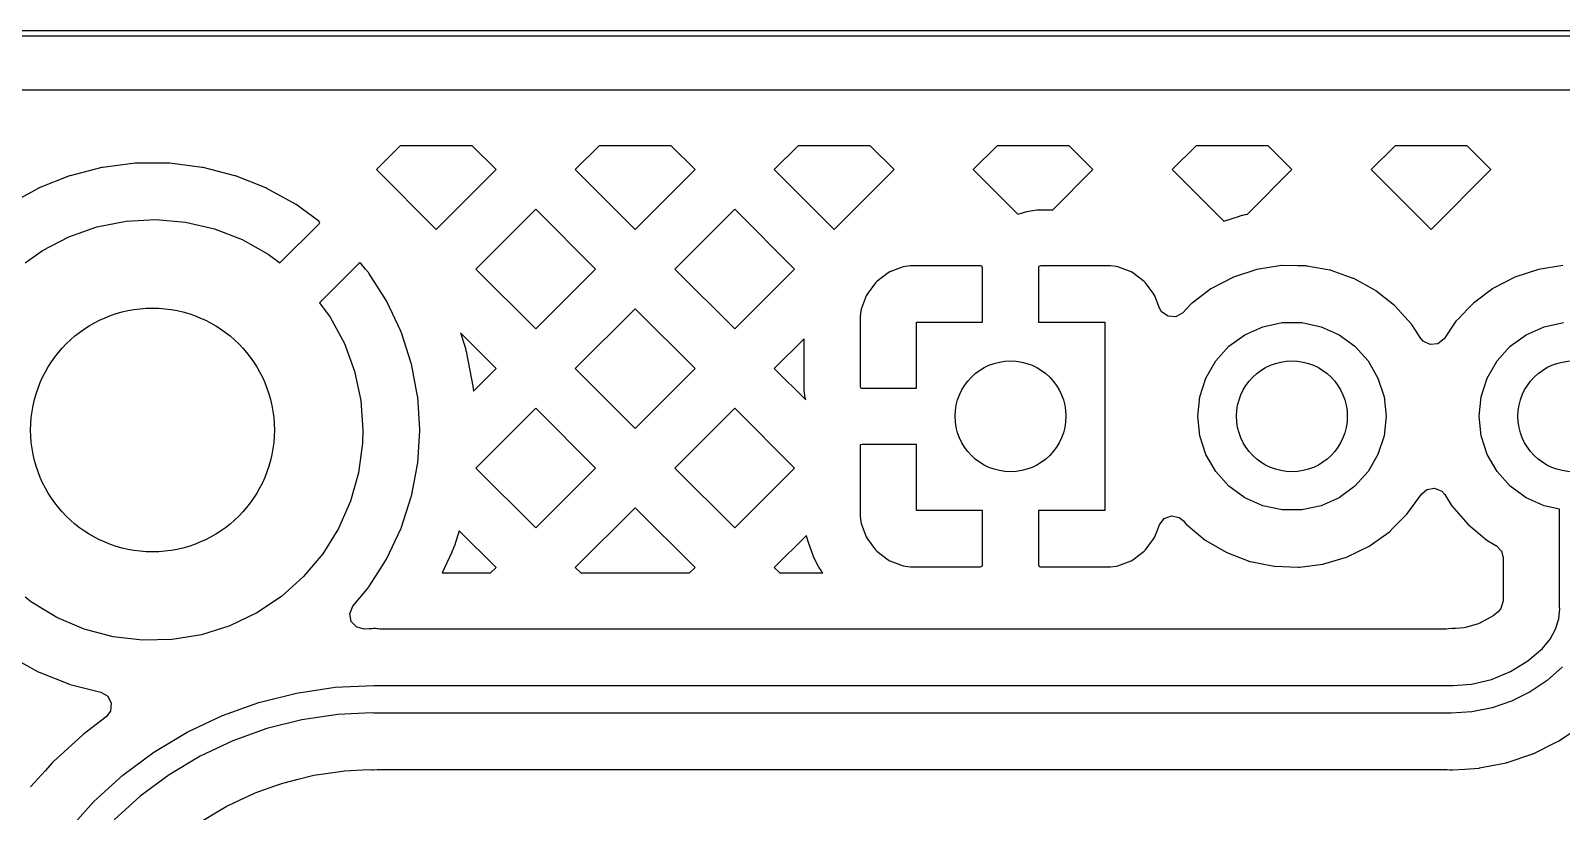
# Model space of a CAD drawing. Extents: x 54.1 to 108.3, y -71.1 to -40.8.
# Drawn here: x 66.55 to 80.37, y -47.89 to -40.84 of the extents above; entities that cross this region are included whole.
import ezdxf

# ---------------------------------------------------------------- set-up
doc = ezdxf.new("R2010")
doc.units = 0
doc.layers.add('BLACK', color=7, linetype='CONTINUOUS')

msp = doc.modelspace()

# ---------------------------------------------------------------- linework, layer by layer
at = {"layer": 'BLACK', "linetype": 'CONTINUOUS'}
for p, q in [((54.09, -40.845), (108.29, -40.845)), ((108.265, -40.895), (54.115, -40.895)), ((58.2509, -41.378), (107.656, -41.378)), ((69.8855, -41.884), (69.6705, -42.0991)), ((70.5359, -41.884), (69.8855, -41.884)), ((70.7509, -42.0991), (70.5359, -41.884)), ((71.6816, -41.884), (71.4665, -42.0991)), ((72.3319, -41.884), (71.6816, -41.884)), ((72.547, -42.0991), (72.3319, -41.884)), ((73.4776, -41.884), (73.2626, -42.0991)), ((74.128, -41.884), (73.4776, -41.884)), ((74.343, -42.0991), (74.128, -41.884)), ((75.2737, -41.884), (75.0586, -42.0991)), ((75.924, -41.884), (75.2737, -41.884)), ((76.1391, -42.0991), (75.924, -41.884)), ((77.0697, -41.884), (76.8547, -42.0991)), ((77.7201, -41.884), (77.0697, -41.884)), ((77.9351, -42.0991), (77.7201, -41.884)), ((78.8658, -41.884), (78.6507, -42.0991)), ((79.5161, -41.884), (78.8658, -41.884)), ((79.7312, -42.0991), (79.5161, -41.884)), ((67.1941, -42.081), (66.9082, -42.1543)), ((67.2018, -42.0795), (67.1941, -42.081)), ((67.4946, -42.0425), (67.2018, -42.0795)), ((67.5025, -42.042), (67.4946, -42.0425)), ((67.7975, -42.042), (67.5025, -42.042)), ((67.8054, -42.0425), (67.7975, -42.042)), ((68.0982, -42.0795), (67.8054, -42.0425)), ((68.1059, -42.081), (68.0982, -42.0795)), ((68.1764, -42.0991), (68.1059, -42.081)), ((68.3918, -42.1543), (68.1764, -42.0991)), ((69.6705, -42.0991), (70.2107, -42.6393)), ((70.2107, -42.6393), (70.7509, -42.0991)), ((70.7509, -42.0991), (70.7509, -42.0991)), ((71.4665, -42.0991), (72.0068, -42.6393)), ((72.0068, -42.6393), (72.547, -42.0991)), ((73.2626, -42.0991), (73.8028, -42.6393)), ((73.8028, -42.6393), (74.343, -42.0991)), ((75.0586, -42.0991), (75.4619, -42.5024)), ((75.7758, -42.4623), (76.1391, -42.0991)), ((76.8547, -42.0991), (77.3209, -42.5653)), ((77.5323, -42.5019), (77.9351, -42.0991)), ((78.6507, -42.0991), (79.191, -42.6393)), ((79.191, -42.6393), (79.7312, -42.0991)), ((79.7312, -42.0991), (79.7312, -42.0991)), ((66.6192, -42.2688), (66.3606, -42.4109)), ((66.6264, -42.2654), (66.6192, -42.2688)), ((66.9007, -42.1568), (66.6264, -42.2654)), ((66.9082, -42.1543), (66.9007, -42.1568)), ((68.3993, -42.1568), (68.3918, -42.1543)), ((68.6736, -42.2654), (68.3993, -42.1568)), ((68.6808, -42.2688), (68.6736, -42.2654)), ((68.9393, -42.4109), (68.6808, -42.2688)), ((68.946, -42.4152), (68.9393, -42.4109)), ((69.1509, -42.564), (68.946, -42.4152)), ((67.4119, -42.565), (67.6798, -42.5502)), ((67.6798, -42.5502), (67.9472, -42.5734)), ((71.1087, -42.4568), (70.5685, -42.9971)), ((71.649, -42.9971), (71.1087, -42.4568)), ((72.9048, -42.4568), (72.3646, -42.9971)), ((73.445, -42.9971), (72.9048, -42.4568)), ((75.4619, -42.5024), (75.4735, -42.4977)), ((75.4735, -42.4977), (75.5417, -42.4777)), ((75.5417, -42.4777), (75.5592, -42.4739)), ((75.5592, -42.4739), (75.6308, -42.4636)), ((75.6308, -42.4636), (75.6487, -42.4623)), ((75.6487, -42.4623), (75.7758, -42.4623)), ((77.3209, -42.5653), (77.4616, -42.5193)), ((77.4616, -42.5193), (77.4666, -42.5178)), ((77.4666, -42.5178), (77.4866, -42.5121)), ((77.4866, -42.5121), (77.4916, -42.5108)), ((77.4916, -42.5108), (77.5117, -42.506)), ((77.5117, -42.506), (77.5168, -42.505)), ((77.5168, -42.505), (77.5323, -42.5019)), ((66.8954, -42.7063), (67.1486, -42.6173)), ((67.1486, -42.6173), (67.4119, -42.565)), ((67.9472, -42.5734), (68.2087, -42.634)), ((68.2087, -42.634), (68.459, -42.7308)), ((68.7985, -42.9423), (69.1531, -42.5877)), ((69.1597, -42.5756), (69.1509, -42.564)), ((69.1531, -42.5877), (69.1597, -42.5756)), ((66.5009, -42.9417), (66.6573, -42.83)), ((66.6573, -42.83), (66.8954, -42.7063)), ((68.459, -42.7308), (68.6931, -42.862)), ((68.6931, -42.862), (68.7985, -42.9423)), ((69.5112, -42.948), (69.1578, -43.3014)), ((69.522, -42.9418), (69.5112, -42.948)), ((69.5345, -42.9502), (69.522, -42.9418)), ((69.5732, -42.9971), (69.5345, -42.9502)), ((74.4932, -42.9687), (74.4424, -42.9742)), ((74.5001, -42.9683), (74.4932, -42.9687)), ((75.1272, -42.9683), (74.5001, -42.9683)), ((75.1349, -42.97), (75.1272, -42.9683)), ((75.1362, -42.9712), (75.1349, -42.97)), ((75.6668, -42.9683), (75.6516, -42.9728)), ((76.2894, -42.9683), (75.6668, -42.9683)), ((76.2962, -42.9687), (76.2894, -42.9683)), ((76.3471, -42.9742), (76.2962, -42.9687)), ((77.8396, -42.9665), (77.6188, -43.0003)), ((77.8448, -42.9665), (77.8396, -42.9665)), ((77.9892, -42.9683), (77.8448, -42.9665)), ((77.8448, -42.9665), (77.8448, -42.9665)), ((78.063, -42.9692), (77.9892, -42.9683)), ((78.0681, -42.9701), (78.063, -42.9692)), ((78.2778, -43.0075), (78.0681, -42.9701)), ((78.0681, -42.9701), (78.0681, -42.9701)), ((80.3796, -42.9665), (80.1588, -43.0003)), ((69.5994, -43.0288), (69.5732, -42.9971)), ((69.6041, -43.0352), (69.5994, -43.0288)), ((69.7622, -43.2843), (69.6041, -43.0352)), ((70.5685, -42.9971), (71.1087, -43.5373)), ((71.1087, -43.5373), (71.649, -42.9971)), ((71.649, -42.9971), (71.649, -42.9971)), ((72.3646, -42.9971), (72.9048, -43.5373)), ((72.9048, -43.5373), (73.445, -42.9971)), ((74.189, -43.108), (74.1764, -43.1206)), ((74.2911, -43.0315), (74.189, -43.108)), ((74.3067, -43.023), (74.2911, -43.0315)), ((74.4271, -42.9778), (74.3067, -43.023)), ((74.4424, -42.9742), (74.4271, -42.9778)), ((75.1407, -42.9864), (75.1362, -42.9712)), ((75.1407, -43.4763), (75.1407, -42.9864)), ((75.6504, -42.9742), (75.6487, -42.9818)), ((75.6487, -42.9818), (75.6487, -43.4763)), ((75.6516, -42.9728), (75.6504, -42.9742)), ((76.3623, -42.9778), (76.3471, -42.9742)), ((76.4828, -43.023), (76.3623, -42.9778)), ((76.4984, -43.0315), (76.4828, -43.023)), ((76.6004, -43.108), (76.4984, -43.0315)), ((76.613, -43.1206), (76.6004, -43.108)), ((77.4065, -43.0697), (77.2083, -43.1728)), ((77.6188, -43.0003), (77.4065, -43.0697)), ((78.2829, -43.0084), (78.2778, -43.0075)), ((78.2778, -43.0075), (78.2778, -43.0075)), ((78.2878, -43.0101), (78.2829, -43.0084)), ((78.4886, -43.0812), (78.2878, -43.0101)), ((78.2878, -43.0101), (78.2878, -43.0101)), ((78.4935, -43.0829), (78.4886, -43.0812)), ((78.4886, -43.0812), (78.4886, -43.0812)), ((78.6891, -43.1909), (78.4935, -43.0829)), ((79.9465, -43.0697), (79.7483, -43.1728)), ((80.1588, -43.0003), (79.9465, -43.0697)), ((74.0914, -43.2382), (74.0462, -43.3587)), ((74.0999, -43.2227), (74.0914, -43.2382)), ((74.1764, -43.1206), (74.0999, -43.2227)), ((76.6895, -43.2227), (76.613, -43.1206)), ((76.698, -43.2382), (76.6895, -43.2227)), ((76.7395, -43.3489), (76.698, -43.2382)), ((77.2042, -43.1759), (77.0338, -43.3038)), ((77.2083, -43.1728), (77.2042, -43.1759)), ((77.2042, -43.1759), (77.2042, -43.1759)), ((78.6931, -43.1941), (78.6891, -43.1909)), ((78.8603, -43.3261), (78.6931, -43.1941)), ((78.6931, -43.1941), (78.6931, -43.1941)), ((79.7442, -43.1759), (79.5738, -43.3038)), ((79.7483, -43.1728), (79.7442, -43.1759)), ((79.7442, -43.1759), (79.7442, -43.1759)), ((69.1578, -43.3014), (69.2542, -43.4319)), ((69.766, -43.2912), (69.7622, -43.2843)), ((69.8916, -43.5582), (69.766, -43.2912)), ((72.0068, -43.3549), (71.4665, -43.8951)), ((72.547, -43.8951), (72.0068, -43.3549)), ((74.0426, -43.3739), (74.0371, -43.4248)), ((74.0462, -43.3587), (74.0426, -43.3739)), ((76.7584, -43.3825), (76.7395, -43.3489)), ((76.8162, -43.4237), (76.7584, -43.3825)), ((77.0261, -43.3107), (76.9486, -43.3918)), ((77.0297, -43.3069), (77.0261, -43.3107)), ((77.0338, -43.3038), (77.0297, -43.3069)), ((78.8603, -43.3262), (78.8603, -43.3261)), ((78.8644, -43.3294), (78.8603, -43.3262)), ((79.0147, -43.4946), (78.8644, -43.3294)), ((79.5204, -43.3585), (79.4398, -43.4428)), ((79.5697, -43.3069), (79.5204, -43.3585)), ((79.5738, -43.3038), (79.5697, -43.3069)), ((69.2542, -43.4319), (69.3817, -43.6681)), ((74.0371, -43.4248), (74.0367, -43.4316)), ((74.0367, -43.4316), (74.0367, -44.0542)), ((74.5447, -44.0723), (74.5447, -43.4763)), ((74.5447, -43.4763), (75.1407, -43.4763)), ((75.6487, -43.4763), (76.2447, -43.4763)), ((76.2447, -43.4763), (76.2447, -45.1763)), ((76.8871, -43.4272), (76.8162, -43.4237)), ((76.9486, -43.3918), (76.8871, -43.4272)), ((77.5097, -43.5902), (77.6721, -43.5179)), ((77.6721, -43.5179), (77.8459, -43.481)), ((77.8459, -43.481), (78.0236, -43.481)), ((78.0236, -43.481), (78.1974, -43.5179)), ((78.1974, -43.5179), (78.3597, -43.5902)), ((79.0175, -43.4989), (79.0147, -43.4946)), ((79.098, -43.6234), (79.0175, -43.4989)), ((79.0175, -43.4989), (79.0175, -43.4989)), ((79.4154, -43.4684), (79.3079, -43.6259)), ((79.4398, -43.4428), (79.4154, -43.4684)), ((80.0497, -43.5902), (80.2121, -43.5179)), ((80.2121, -43.5179), (80.3859, -43.481)), ((69.8946, -43.5656), (69.8916, -43.5582)), ((69.8971, -43.5733), (69.8946, -43.5656)), ((69.9857, -43.8462), (69.8971, -43.5733)), ((70.7509, -43.8951), (70.4291, -43.5733)), ((70.4291, -43.5733), (70.4682, -43.6936)), ((73.5307, -43.627), (73.2626, -43.8951)), ((73.5307, -44.0723), (73.5307, -43.627)), ((77.366, -43.6946), (77.5097, -43.5902)), ((78.3597, -43.5902), (78.5035, -43.6946)), ((79.1187, -43.6478), (79.098, -43.6234)), ((79.1825, -43.6791), (79.1187, -43.6478)), ((79.3079, -43.6259), (79.253, -43.6709)), ((79.906, -43.6946), (80.0497, -43.5902)), ((69.3817, -43.6681), (69.4746, -43.9199)), ((70.4682, -43.6936), (70.4694, -43.6974)), ((70.4694, -43.6974), (70.4738, -43.7127)), ((70.4738, -43.7127), (70.4749, -43.7165)), ((70.4749, -43.7165), (70.4788, -43.7319)), ((70.4788, -43.7319), (70.4797, -43.7357)), ((70.4797, -43.7357), (70.4832, -43.7513)), ((70.4832, -43.7513), (70.484, -43.7552)), ((70.484, -43.7552), (70.5408, -44.0528)), ((77.2471, -43.8267), (77.366, -43.6946)), ((78.5035, -43.6946), (78.6224, -43.8267)), ((79.253, -43.6709), (79.1825, -43.6791)), ((79.7871, -43.8267), (79.906, -43.6946)), ((69.4746, -43.9199), (69.531, -44.1823)), ((69.9877, -43.8539), (69.9857, -43.8462)), ((70.043, -44.1437), (69.9877, -43.8539)), ((70.5472, -44.0988), (70.7509, -43.8951)), ((71.4665, -43.8951), (72.0068, -44.4353)), ((72.0068, -44.4353), (72.547, -43.8951)), ((72.547, -43.8951), (72.547, -43.8951)), ((73.2626, -43.8951), (73.5459, -44.1784)), ((77.1582, -43.9806), (77.2471, -43.8267)), ((78.6224, -43.8267), (78.7112, -43.9806)), ((79.6982, -43.9806), (79.7871, -43.8267)), ((70.5408, -44.0528), (70.5415, -44.0567)), ((70.5415, -44.0567), (70.5439, -44.0724)), ((70.5439, -44.0724), (70.5445, -44.0764)), ((73.532, -44.0902), (73.5307, -44.0723)), ((74.0367, -44.0542), (74.0412, -44.0694)), ((74.0412, -44.0694), (74.0426, -44.0706)), ((74.0426, -44.0706), (74.0503, -44.0723)), ((74.0503, -44.0723), (74.5447, -44.0723)), ((77.1033, -44.1496), (77.1582, -43.9806)), ((78.7112, -43.9806), (78.7661, -44.1496)), ((79.6433, -44.1496), (79.6982, -43.9806)), ((69.531, -44.1823), (69.55, -44.45)), ((70.044, -44.1516), (70.043, -44.1437)), ((70.0625, -44.446), (70.044, -44.1516)), ((70.5445, -44.0764), (70.5465, -44.0921)), ((70.5465, -44.0921), (70.5469, -44.096)), ((70.5469, -44.096), (70.5472, -44.0988)), ((73.5423, -44.1618), (73.532, -44.0902)), ((73.5459, -44.1784), (73.5423, -44.1618)), ((77.0847, -44.3263), (77.1033, -44.1496)), ((78.7661, -44.1496), (78.7847, -44.3263)), ((79.6247, -44.3263), (79.6433, -44.1496)), ((71.1087, -44.2529), (70.5685, -44.7931)), ((71.649, -44.7931), (71.1087, -44.2529)), ((72.9048, -44.2529), (72.3646, -44.7931)), ((73.445, -44.7931), (72.9048, -44.2529)), ((77.1033, -44.503), (77.0847, -44.3263)), ((78.7847, -44.3263), (78.7661, -44.503)), ((79.6433, -44.503), (79.6247, -44.3263)), ((69.55, -44.45), (69.5463, -44.5693)), ((70.044, -44.7484), (70.0625, -44.454)), ((70.0625, -44.454), (70.0625, -44.446)), ((69.5463, -44.5693), (69.5105, -44.8353)), ((74.0384, -44.5862), (74.0367, -44.5938)), ((74.0367, -44.5938), (74.0367, -45.221)), ((74.0396, -44.5848), (74.0384, -44.5862)), ((74.0548, -44.5803), (74.0396, -44.5848)), ((74.5447, -44.5803), (74.0548, -44.5803)), ((74.5447, -45.1763), (74.5447, -44.5803)), ((77.1582, -44.672), (77.1033, -44.503)), ((78.7661, -44.503), (78.7112, -44.672)), ((79.6982, -44.672), (79.6433, -44.503)), ((70.036, -44.7931), (70.043, -44.7563)), ((70.043, -44.7563), (70.044, -44.7484)), ((77.2471, -44.8259), (77.1582, -44.672)), ((78.7112, -44.672), (78.6224, -44.8259)), ((79.7871, -44.8259), (79.6982, -44.672)), ((69.5105, -44.8353), (69.4377, -45.0936)), ((69.9877, -45.0461), (70.036, -44.7931)), ((70.5685, -44.7931), (71.1087, -45.3334)), ((71.1087, -45.3334), (71.649, -44.7931)), ((71.649, -44.7931), (71.649, -44.7931)), ((72.3646, -44.7931), (72.9048, -45.3334)), ((73.0172, -45.221), (73.445, -44.7931)), ((77.366, -44.958), (77.2471, -44.8259)), ((78.6224, -44.8259), (78.5035, -44.958)), ((79.906, -44.958), (79.7871, -44.8259)), ((77.5097, -45.0624), (77.366, -44.958)), ((78.5035, -44.958), (78.3597, -45.0624)), ((79.0151, -45.1509), (79.1032, -45.0284)), ((79.1032, -45.0284), (79.1045, -45.0293)), ((79.1045, -45.0293), (79.1514, -44.9862)), ((79.1514, -44.9862), (79.2213, -44.9739)), ((79.2213, -44.9739), (79.2867, -45.0014)), ((79.2867, -45.0014), (79.3146, -45.0333)), ((79.3146, -45.0333), (79.3747, -45.1314)), ((80.0497, -45.0624), (79.906, -44.958)), ((69.4377, -45.0936), (69.3292, -45.3391)), ((69.8946, -45.3344), (69.9857, -45.0538)), ((69.9857, -45.0538), (69.9877, -45.0461)), ((72.0068, -45.1509), (71.4665, -45.6912)), ((72.547, -45.6912), (72.0068, -45.1509)), ((75.1407, -45.1763), (74.5447, -45.1763)), ((75.1407, -45.6708), (75.1407, -45.1763)), ((76.2447, -45.1763), (75.6487, -45.1763)), ((75.6487, -45.1763), (75.6487, -45.6662)), ((77.6721, -45.1347), (77.5097, -45.0624)), ((77.8459, -45.1716), (77.6721, -45.1347)), ((78.0236, -45.1716), (77.8459, -45.1716)), ((78.1974, -45.1347), (78.0236, -45.1716)), ((78.3597, -45.0624), (78.1974, -45.1347)), ((78.9728, -45.2098), (79.0151, -45.1509)), ((79.3747, -45.1314), (79.521, -45.3002)), ((80.2121, -45.1347), (80.0497, -45.0624)), ((80.3497, -45.164), (80.2121, -45.1347)), ((80.3497, -46.054), (80.3497, -45.164)), ((72.9048, -45.3334), (73.0172, -45.221)), ((74.0367, -45.221), (74.0371, -45.2278)), ((74.0371, -45.2278), (74.0426, -45.2787)), ((74.0426, -45.2787), (74.0462, -45.2939)), ((74.0462, -45.2939), (74.0914, -45.4144)), ((76.698, -45.4144), (76.7389, -45.3053)), ((76.7389, -45.3053), (76.7816, -45.2485)), ((76.7816, -45.2485), (76.8482, -45.2238)), ((76.8482, -45.2238), (76.9175, -45.239)), ((76.9175, -45.239), (76.9522, -45.267)), ((76.9522, -45.267), (76.9776, -45.2963)), ((76.9776, -45.2963), (76.9776, -45.2963)), ((76.9776, -45.2963), (76.981, -45.3002)), ((76.981, -45.3002), (77.1529, -45.4429)), ((78.8488, -45.3334), (78.9299, -45.2526)), ((78.9299, -45.2526), (78.9728, -45.2098)), ((79.521, -45.3002), (79.6928, -45.4429)), ((69.3292, -45.3391), (69.1871, -45.5668)), ((69.766, -45.6088), (69.8916, -45.3418)), ((69.8916, -45.3418), (69.8946, -45.3344)), ((70.4186, -45.3589), (70.3746, -45.4946)), ((70.7509, -45.6912), (70.4186, -45.3589)), ((73.5518, -45.4019), (73.2626, -45.6912)), ((73.5558, -45.4186), (73.5518, -45.4019)), ((73.5579, -45.4262), (73.5558, -45.4186)), ((73.5671, -45.4567), (73.5579, -45.4262)), ((73.5697, -45.4641), (73.5671, -45.4567)), ((74.0914, -45.4144), (74.0999, -45.4299)), ((74.0999, -45.4299), (74.1764, -45.532)), ((76.613, -45.532), (76.6895, -45.4299)), ((76.6895, -45.4299), (76.698, -45.4144)), ((77.1529, -45.4429), (77.3457, -45.5556)), ((78.6327, -45.4972), (78.8146, -45.3675)), ((78.8146, -45.3675), (78.8488, -45.3334)), ((79.6928, -45.4429), (79.7754, -45.4912)), ((69.1871, -45.5668), (69.0144, -45.7722)), ((70.3512, -45.5536), (70.2632, -45.7405)), ((70.3528, -45.55), (70.3512, -45.5536)), ((70.3591, -45.5354), (70.3528, -45.55)), ((70.3607, -45.5317), (70.3591, -45.5354)), ((70.3665, -45.517), (70.3607, -45.5317)), ((70.3679, -45.5133), (70.3665, -45.517)), ((70.3733, -45.4983), (70.3679, -45.5133)), ((70.3746, -45.4946), (70.3733, -45.4983)), ((73.6208, -45.6004), (73.5697, -45.4641)), ((74.1764, -45.532), (74.189, -45.5446)), ((74.189, -45.5446), (74.2911, -45.6211)), ((76.4984, -45.6211), (76.6004, -45.5446)), ((76.6004, -45.5446), (76.613, -45.532)), ((77.3457, -45.5556), (77.5544, -45.6353)), ((78.4272, -45.597), (78.4321, -45.5955)), ((78.4321, -45.5955), (78.6327, -45.4972)), ((79.7754, -45.4912), (79.7788, -45.4932)), ((79.7788, -45.4932), (79.8275, -45.5448)), ((79.8275, -45.5448), (79.8412, -45.6019)), ((69.683, -45.7405), (69.7622, -45.6157)), ((69.7622, -45.6157), (69.766, -45.6088)), ((70.7016, -45.7405), (70.7509, -45.6912)), ((70.7509, -45.6912), (70.7509, -45.6912)), ((71.4665, -45.6912), (71.5159, -45.7405)), ((72.4976, -45.7405), (72.547, -45.6912)), ((73.2626, -45.6912), (73.3119, -45.7405)), ((73.6242, -45.6087), (73.6208, -45.6004)), ((73.6392, -45.6415), (73.6242, -45.6087)), ((73.6433, -45.6495), (73.6392, -45.6415)), ((73.6604, -45.6808), (73.6433, -45.6495)), ((73.665, -45.6885), (73.6604, -45.6808)), ((73.6845, -45.7189), (73.665, -45.6885)), ((73.6896, -45.7262), (73.6845, -45.7189)), ((73.7003, -45.7405), (73.6896, -45.7262)), ((74.2911, -45.6211), (74.3067, -45.6296)), ((74.3067, -45.6296), (74.4271, -45.6748)), ((74.4271, -45.6748), (74.4424, -45.6784)), ((74.4424, -45.6784), (74.4932, -45.6839)), ((74.4932, -45.6839), (74.5001, -45.6843)), ((74.5001, -45.6843), (75.1226, -45.6843)), ((75.1226, -45.6843), (75.1378, -45.6798)), ((75.1378, -45.6798), (75.1391, -45.6784)), ((75.1391, -45.6784), (75.1407, -45.6708)), ((75.6487, -45.6662), (75.6532, -45.6814)), ((75.6532, -45.6814), (75.6546, -45.6826)), ((75.6546, -45.6826), (75.6623, -45.6843)), ((75.6623, -45.6843), (76.2894, -45.6843)), ((76.2894, -45.6843), (76.2962, -45.6839)), ((76.2962, -45.6839), (76.3471, -45.6784)), ((76.3471, -45.6784), (76.3623, -45.6748)), ((76.3623, -45.6748), (76.4828, -45.6296)), ((76.4828, -45.6296), (76.4984, -45.6211)), ((77.5544, -45.6353), (77.5595, -45.6364)), ((77.5595, -45.6364), (77.5595, -45.6364)), ((77.5595, -45.6364), (77.6663, -45.6581)), ((77.6663, -45.6581), (77.7733, -45.6799)), ((77.7733, -45.6799), (77.7785, -45.6801)), ((77.7785, -45.6801), (77.7785, -45.6801)), ((77.7785, -45.6801), (77.9914, -45.6879)), ((77.9914, -45.6879), (77.9914, -45.6879)), ((77.9914, -45.6879), (77.9966, -45.6881)), ((77.9966, -45.6881), (78.0017, -45.6874)), ((78.0017, -45.6874), (78.213, -45.6603)), ((78.0017, -45.6874), (78.0017, -45.6874)), ((78.213, -45.6603), (78.2181, -45.6597)), ((78.213, -45.6603), (78.213, -45.6603)), ((78.2181, -45.6597), (78.2234, -45.6581)), ((78.2234, -45.6581), (78.4272, -45.597)), ((78.4272, -45.597), (78.4272, -45.597)), ((79.8412, -45.6019), (79.8412, -45.9931)), ((69.0144, -45.7722), (68.8145, -45.9513)), ((69.4597, -46.0402), (69.5994, -45.8712)), ((69.5994, -45.8712), (69.6041, -45.8648)), ((69.6041, -45.8648), (69.683, -45.7405)), ((70.2632, -45.7405), (70.7016, -45.7405)), ((71.5159, -45.7405), (72.4976, -45.7405)), ((73.3119, -45.7405), (73.7003, -45.7405)), ((66.5575, -46.0045), (66.5008, -45.9584)), ((66.7874, -46.1429), (66.5575, -46.0045)), ((68.8145, -45.9513), (68.5914, -46.1004)), ((79.8412, -45.9931), (79.8212, -46.0613)), ((67.0346, -46.2476), (66.7874, -46.1429)), ((68.5914, -46.1004), (68.3494, -46.2166)), ((69.4314, -46.108), (69.4597, -46.0402)), ((69.4445, -46.1778), (69.4314, -46.108)), ((79.7305, -46.1405), (79.647, -46.1851)), ((79.751, -46.1267), (79.7305, -46.1405)), ((79.7952, -46.0905), (79.751, -46.1267)), ((79.8212, -46.0613), (79.7952, -46.0905)), ((80.3424, -46.1532), (80.3515, -46.0607)), ((80.3515, -46.0607), (80.3497, -46.054)), ((67.294, -46.3163), (67.0346, -46.2476)), ((68.3494, -46.2166), (68.0935, -46.2975)), ((69.4933, -46.2294), (69.4445, -46.1778)), ((69.5623, -46.2464), (69.4933, -46.2294)), ((69.6071, -46.2444), (69.5623, -46.2464)), ((69.6336, -46.2433), (69.6071, -46.2444)), ((69.6433, -46.2425), (69.6336, -46.2433)), ((69.6443, -46.2423), (69.6433, -46.2425)), ((69.6484, -46.2418), (69.6443, -46.2423)), ((69.6443, -46.2423), (69.6443, -46.2423)), ((69.6525, -46.2419), (69.6484, -46.2418)), ((69.6552, -46.2419), (69.6525, -46.2419)), ((69.6525, -46.2419), (69.6525, -46.2419)), ((69.6617, -46.242), (69.6552, -46.2419)), ((69.6769, -46.2441), (69.6617, -46.242)), ((69.6846, -46.2452), (69.6769, -46.2441)), ((69.7023, -46.2465), (69.6846, -46.2452)), ((79.3305, -46.2465), (69.7023, -46.2465)), ((79.3443, -46.2457), (79.3305, -46.2465)), ((79.3488, -46.2452), (79.3443, -46.2457)), ((79.3793, -46.2419), (79.3488, -46.2452)), ((79.3868, -46.2429), (79.3793, -46.2419)), ((79.3944, -46.243), (79.3868, -46.2429)), ((79.4109, -46.2427), (79.3944, -46.2425)), ((79.3944, -46.2425), (79.3944, -46.243)), ((79.4898, -46.235), (79.4109, -46.2427)), ((79.514, -46.2301), (79.4898, -46.235)), ((79.6148, -46.1996), (79.514, -46.2301)), ((79.6376, -46.1901), (79.6148, -46.1996)), ((79.647, -46.1851), (79.6376, -46.1901)), ((80.2665, -46.3363), (80.3135, -46.2485)), ((80.3135, -46.2485), (80.3424, -46.1532)), ((67.5605, -46.3479), (67.294, -46.3163)), ((67.8288, -46.3416), (67.5605, -46.3479)), ((68.0935, -46.2975), (67.8288, -46.3416)), ((80.0639, -46.534), (80.1962, -46.421)), ((80.1962, -46.421), (80.2016, -46.4116)), ((80.2016, -46.4116), (80.2076, -46.4082)), ((80.2076, -46.4082), (80.2665, -46.3363)), ((66.3606, -46.4891), (66.6192, -46.6312)), ((79.9065, -46.6304), (80.0639, -46.534)), ((66.6192, -46.6312), (66.6264, -46.6346)), ((66.6264, -46.6346), (66.9007, -46.7432)), ((79.5566, -46.7441), (79.736, -46.7011)), ((79.736, -46.7011), (79.9065, -46.6304)), ((80.3784, -46.5884), (80.2385, -46.7111)), ((66.9007, -46.7432), (66.9083, -46.7457)), ((66.9083, -46.7457), (67.185, -46.8167)), ((67.185, -46.8167), (67.246, -46.853)), ((68.6111, -46.9089), (68.9512, -46.8237)), ((68.9512, -46.8237), (69.2981, -46.7722)), ((69.2981, -46.7722), (69.6484, -46.755)), ((69.6484, -46.755), (79.3726, -46.755)), ((79.3726, -46.755), (79.3888, -46.7573)), ((79.3888, -46.7573), (79.5566, -46.7441)), ((80.0838, -46.8144), (79.9169, -46.8967)), ((80.2385, -46.7111), (80.0838, -46.8144)), ((67.246, -46.853), (67.2777, -46.9166)), ((67.2777, -46.9166), (67.27, -46.9871)), ((68.2809, -47.027), (68.6111, -46.9089)), ((79.7407, -46.9565), (79.5583, -46.9928)), ((79.9169, -46.8967), (79.7407, -46.9565)), ((67.2303, -47.0387), (67.0243, -47.1968)), ((67.27, -46.9871), (67.2303, -47.0387)), ((67.9639, -47.1769), (68.2809, -47.027)), ((68.9992, -47.0649), (68.6825, -47.1443)), ((69.3222, -47.017), (68.9992, -47.0649)), ((69.6277, -47.002), (69.3222, -47.017)), ((69.6484, -47.005), (69.6277, -47.002)), ((79.3726, -47.005), (69.6484, -47.005)), ((79.5583, -46.9928), (79.3726, -47.005)), ((67.0201, -47.2003), (66.7827, -47.4178)), ((67.0221, -47.1985), (67.0201, -47.2003)), ((67.0243, -47.1968), (67.0221, -47.1985)), ((67.0243, -47.1968), (67.0243, -47.1968)), ((67.6631, -47.3572), (67.9639, -47.1769)), ((68.6825, -47.1443), (68.375, -47.2543)), ((80.3436, -47.2561), (80.5471, -47.1201)), ((67.3814, -47.5661), (67.6631, -47.3572)), ((68.375, -47.2543), (68.0798, -47.3939)), ((79.8773, -47.4504), (80.1092, -47.3717)), ((80.1092, -47.3717), (80.1131, -47.3703)), ((80.1092, -47.3717), (80.1092, -47.3717)), ((80.1131, -47.3703), (80.1168, -47.3685)), ((80.1168, -47.3685), (80.3131, -47.2717)), ((80.1168, -47.3685), (80.1168, -47.3685)), ((80.3131, -47.2717), (80.3401, -47.2584)), ((80.3401, -47.2584), (80.3436, -47.2561)), ((66.6798, -47.5271), (66.5497, -47.6706)), ((66.7486, -47.4511), (66.6798, -47.5271)), ((66.7544, -47.4443), (66.7486, -47.4511)), ((66.7562, -47.442), (66.7544, -47.4443)), ((66.7588, -47.4388), (66.7562, -47.442)), ((66.7617, -47.4359), (66.7588, -47.4388)), ((66.7654, -47.4323), (66.7617, -47.4359)), ((66.7683, -47.4294), (66.7654, -47.4323)), ((66.7654, -47.4323), (66.7654, -47.4323)), ((66.7733, -47.4257), (66.7683, -47.4294)), ((66.7827, -47.4178), (66.7733, -47.4257)), ((68.0798, -47.3939), (67.7998, -47.5618)), ((69.1053, -47.5667), (69.3663, -47.528)), ((69.3663, -47.528), (69.3786, -47.5268)), ((69.3786, -47.5268), (69.6066, -47.5156)), ((69.6066, -47.5156), (69.6292, -47.5165)), ((69.6292, -47.5165), (69.6313, -47.5168)), ((69.6313, -47.5168), (69.6341, -47.5171)), ((69.6341, -47.5171), (69.6341, -47.5171)), ((69.6341, -47.5171), (69.6417, -47.5181)), ((69.6417, -47.5181), (69.6766, -47.5143)), ((69.6766, -47.5143), (69.6904, -47.5135)), ((69.6904, -47.5135), (79.3186, -47.5135)), ((79.3186, -47.5135), (79.3364, -47.5148)), ((79.3364, -47.5148), (79.3592, -47.518)), ((79.3592, -47.518), (79.3655, -47.5181)), ((79.3655, -47.5181), (79.3685, -47.5181)), ((79.3685, -47.5181), (79.3685, -47.5181)), ((79.3685, -47.5181), (79.3726, -47.5182)), ((79.3726, -47.5182), (79.3767, -47.5177)), ((79.3767, -47.5177), (79.3784, -47.5175)), ((79.3767, -47.5177), (79.3767, -47.5177)), ((79.3784, -47.5175), (79.3853, -47.5168)), ((79.3853, -47.5168), (79.4941, -47.5097)), ((79.4941, -47.5097), (79.6252, -47.5011)), ((79.6252, -47.5011), (79.6292, -47.5003)), ((79.6292, -47.5003), (79.8694, -47.4525)), ((79.6292, -47.5003), (79.6292, -47.5003)), ((79.8694, -47.4525), (79.8734, -47.4517)), ((79.8694, -47.4525), (79.8694, -47.4525)), ((79.8734, -47.4517), (79.8773, -47.4504)), ((79.8773, -47.4504), (79.8773, -47.4504)), ((67.1216, -47.8016), (67.3814, -47.5661)), ((67.7998, -47.5618), (67.5375, -47.7563)), ((68.577, -47.7257), (68.7535, -47.6625)), ((68.7535, -47.6625), (68.8254, -47.6368)), ((68.8254, -47.6368), (68.8372, -47.6332)), ((68.8372, -47.6332), (68.9645, -47.6013)), ((68.9645, -47.6013), (69.0932, -47.5691)), ((69.0932, -47.5691), (69.1053, -47.5667)), ((66.9222, -48.0248), (67.1216, -47.8016)), ((67.5375, -47.7563), (67.3049, -47.9671)), ((68.3907, -47.8131), (68.5656, -47.7304)), ((68.5656, -47.7304), (68.577, -47.7257)), ((68.0898, -47.9847), (68.25, -47.8887)), ((68.25, -47.8887), (68.3161, -47.8491)), ((68.3161, -47.8491), (68.327, -47.8432)), ((68.327, -47.8432), (68.3907, -47.8131))]:
    msp.add_line(p, q, dxfattribs=at)
at = {"layer": 'BLACK'}
for centre, radius in [((67.65, -44.45), 1.1), ((67.65, -44.45), 1.1), ((75.3947, -44.3263), 0.5), ((75.3947, -44.3263), 0.5), ((77.9347, -44.3263), 0.5), ((77.9347, -44.3263), 0.5), ((80.4747, -44.3263), 0.5), ((80.4747, -44.3263), 0.5)]:
    msp.add_circle(centre, radius, dxfattribs=at)

doc.saveas('drawing.dxf')
